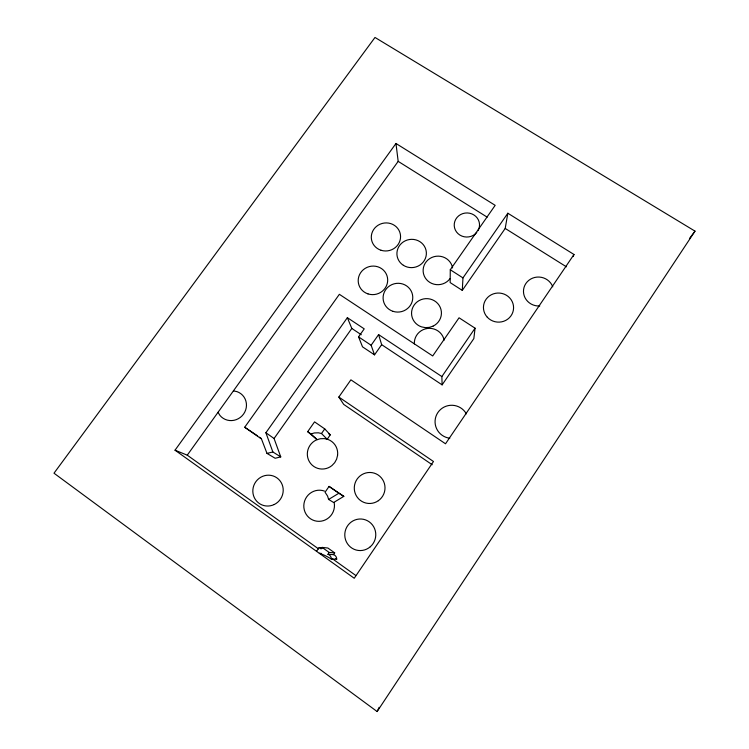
<?xml version="1.0" encoding="UTF-8"?>
<svg xmlns="http://www.w3.org/2000/svg" width="749" height="749" viewBox="0 0 749 749"><rect width="100%" height="100%" fill="white"/><g stroke="black" fill="none" stroke-linecap="round" stroke-linejoin="round"><path stroke-width="1.12" d="M573.987 254.491L445.515 443.783L350.897 379.827L338.829 397.054L433.484 461.506L354.24 578.256L175.023 450.196L395.968 143.48L495.173 205.338L450.28 269.752L450.158 282.588L462.283 290.397L505.201 228.445L507.841 213.231L573.987 254.491L573.135 256.57M462.283 290.397L462.966 277.898L507.841 213.231M374.528 354.857L362.516 346.843L358.565 336.881L364.22 328.858L347.367 317.679L265.895 432.744L274.068 438.511L280.753 456.899L275.155 458.266L266.99 453.407L261.476 438.98L244.708 427.248L339.363 294.31L432.707 355.962L459.053 317.791L475.072 328.193L473.845 338.585L442.116 384.864L381.662 344.671L378.591 334.606L371.13 345.252L374.528 354.857L381.662 344.671M377.131 711.55L695.006 231.141L374.996 37.45L53.994 473.199L377.131 711.55L379.106 707.337M327.959 554.335L329.232 552.481L334.7 552.874L333.483 554.644L327.959 554.335L328.961 554.766A4.99 4.85 -77.8 0 1 331.339 559.082L336.713 559.166A4.756 4.625 -78.7 0 0 334.438 555.056L333.483 554.644M316.546 551.301L319.149 547.519L323.1 547.931M334.7 552.874L327.893 548.025L322.098 547.397L321.078 548.895L319.149 547.519M442.116 384.864L441.863 376.569L475.072 328.193M334.054 502.261L343.828 496.353L329.083 486.41L325.057 492.224L327.566 496.044L328.614 499.443L334.241 502.869A15.626 15.28 -66.9 0 1 319.065 521.341A15.626 15.28 -66.9 0 1 304.047 503.234A15.626 15.28 -66.9 0 1 324.448 491.072M330.281 434.851L327.191 439.279L321.499 433.531L318.447 432.81L314.308 432.95L310.966 433.961L307.68 431.686L314.561 421.874L324.738 428.887L330.281 434.851L328.511 433.624M321.499 433.531L324.738 428.887M274.068 438.511L351.805 328.437L347.367 317.679M175.023 450.196L187.259 455.167L398.178 161.363L395.968 143.48M689.464 238.528L695.006 231.141M328.614 499.443L338.857 493.254L343.828 496.353M266.99 453.407L272.861 451.975L280.753 456.899M321.33 553.427L319.355 553.305A52.992 51.026 -79.5 0 1 331.339 559.082M233.407 390.894L236.993 391.633A15.177 14.587 -45.4 0 1 243.565 414.066A15.177 14.587 -45.4 0 1 219.934 415.423L218.025 412.315M398.178 161.363L487.159 217.144M505.201 228.445L566.422 266.822M450.28 269.752L462.966 277.898M244.708 427.248L257.59 435.89M378.591 334.606L441.863 376.569M351.805 328.437L361.28 334.737M358.565 336.881L371.13 345.252M432.201 464.736L343.707 404.413L338.829 397.054M259.482 437.21L261.364 438.53M329.083 486.41L338.857 493.254M322.098 547.397L329.232 552.481M187.259 455.167L318.606 548.923M331.929 558.436L355.719 575.419M307.68 431.686L317.127 439.691L310.966 433.961M265.895 432.744L272.861 451.975M449.821 438.231A16.703 16.534 14.8 0 1 437.884 412.53A16.703 16.534 14.8 0 1 466.355 413.869M476.767 232.471A12.667 12.05 -2.6 0 1 455.373 230.083A12.667 12.05 -2.6 0 1 467.31 212.95A12.667 12.05 -2.6 0 1 477.993 230.72M539.757 305.976A15.111 14.474 9.4 0 1 523.682 293.739A15.111 14.474 9.4 0 1 534.739 277.458A15.111 14.474 9.4 0 1 552.762 286.811M450.046 278.609A14.84 14.268 -5.3 0 1 426.518 279.583A14.84 14.268 -5.3 0 1 431.789 257.478A14.84 14.268 -5.3 0 1 452.593 267.927M414.366 343.913A15.046 14.69 -5.1 0 1 427.52 328.455A15.046 14.69 -5.1 0 1 444.148 340.158M335.814 558.585A50.501 48.676 -80.2 0 1 336.713 559.166M337.593 455.242L336.629 459.137L334.7 462.657L331.929 465.578A15.364 15.074 -52.6 0 1 309.468 461.843A15.364 15.074 -52.6 0 1 316.518 439.878L320.319 438.727L324.27 438.596L328.109 439.494A15.364 15.074 -52.6 0 1 337.593 455.242M433.006 326.171L429.289 327.388L425.376 327.631L421.547 326.882A14.952 14.512 -6.4 0 1 414.131 305.068A14.952 14.512 -6.4 0 1 437.8 303.588A14.952 14.512 -6.4 0 1 433.006 326.171M487.281 317.202A15.064 14.54 5.8 0 0 512.822 312.23A15.064 14.54 5.8 0 0 495.445 293.318A15.064 14.54 5.8 0 0 487.281 317.202M393.019 311.341A14.868 14.381 -11.7 0 0 412.521 294.834A14.868 14.381 -11.7 0 0 388.254 286.895A14.868 14.381 -11.7 0 0 393.019 311.341M367.993 293.898A14.783 14.24 -15.3 0 0 387.448 277.514A14.783 14.24 -15.3 0 0 363.377 269.668A14.783 14.24 -15.3 0 0 367.993 293.898M381.054 250.269A14.671 14.006 -12.4 0 0 400.322 234.109A14.671 14.006 -12.4 0 0 376.41 226.46A14.671 14.006 -12.4 0 0 381.054 250.269M403.365 265.296A14.755 14.137 -9.2 0 0 426.34 254.323A14.755 14.137 -9.2 0 0 405.218 240.832A14.755 14.137 -9.2 0 0 403.365 265.296M378.339 500.706A15.532 15.354 -70.9 0 0 376.279 473.939A15.532 15.354 -70.9 0 0 354.324 489.294A15.532 15.354 -70.9 0 0 378.339 500.706M370.278 546.779A15.795 15.486 -80.8 0 0 365.531 519.89A15.795 15.486 -80.8 0 0 345.027 537.67A15.795 15.486 -80.8 0 0 370.278 546.779M274.237 504.517A15.551 15.074 -59.7 0 0 276.915 477.862A15.551 15.074 -59.7 0 0 252.9 489.462A15.551 15.074 -59.7 0 0 274.237 504.517"/></g></svg>
